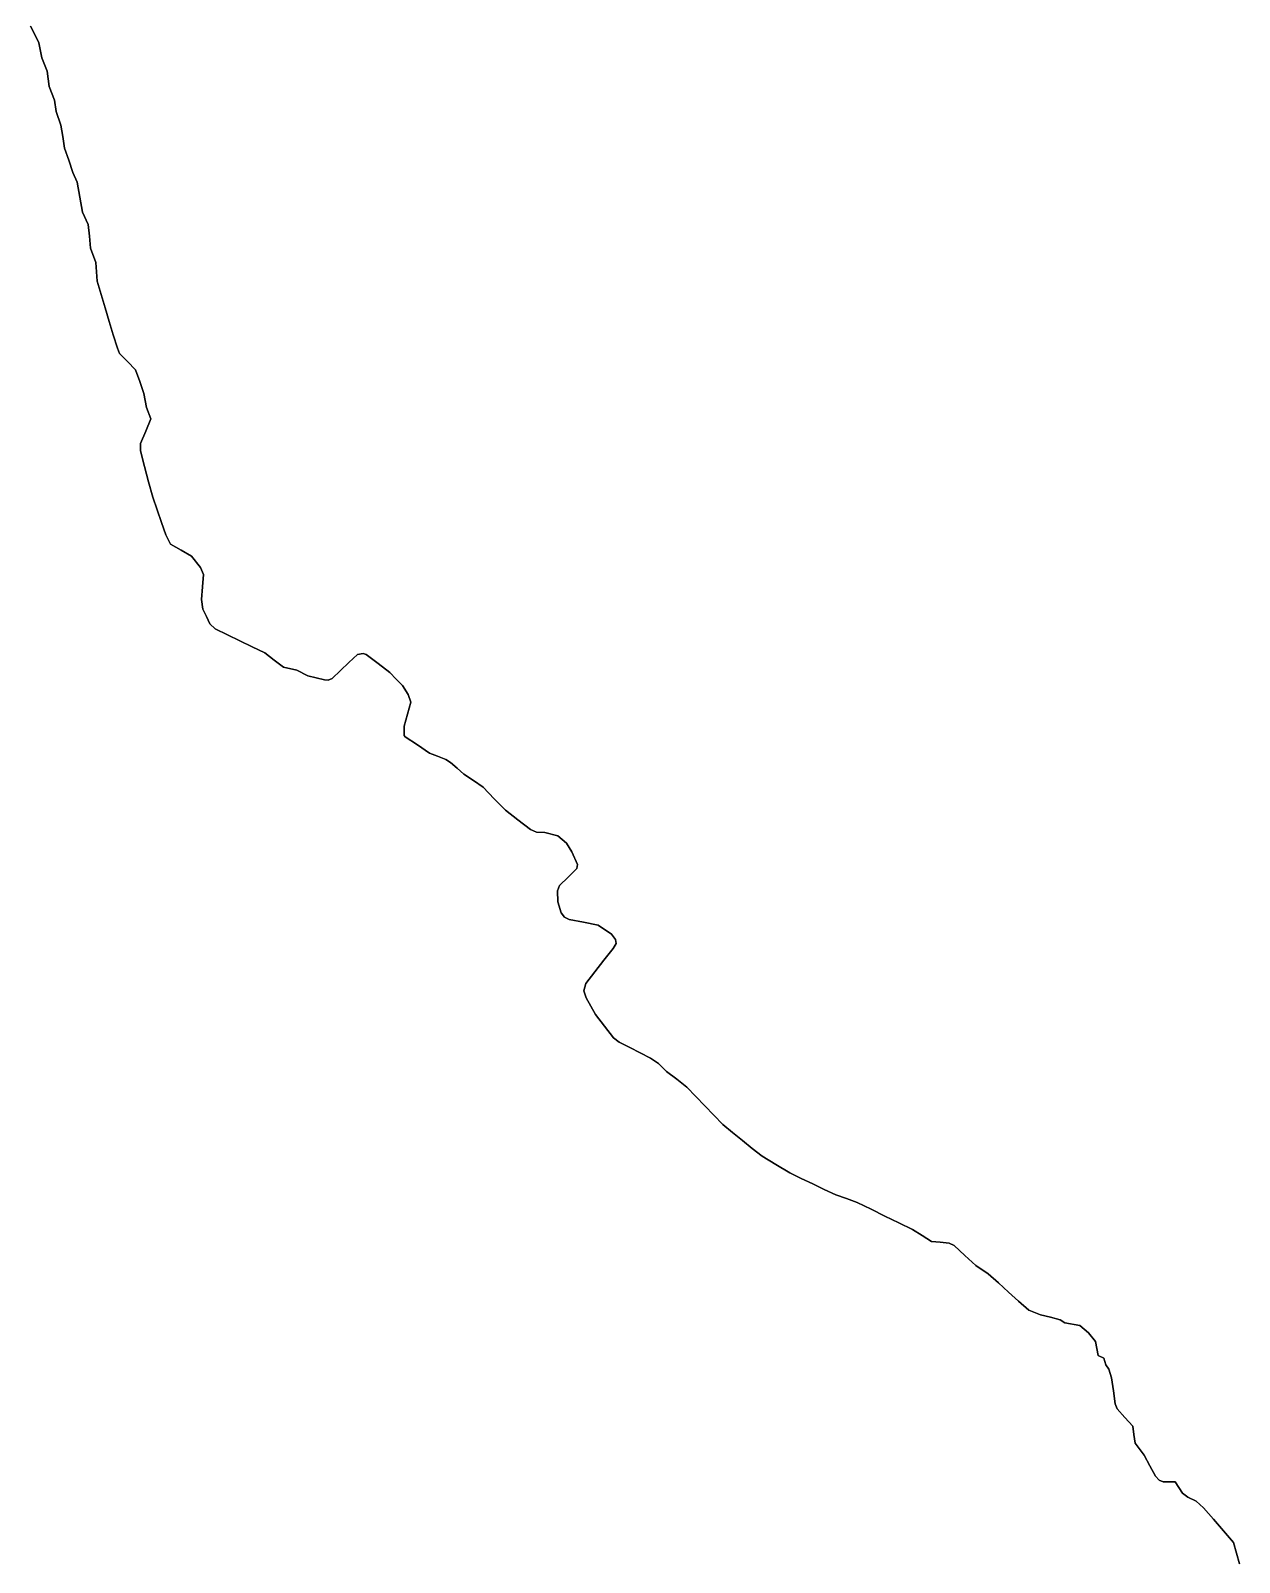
# Model space of a CAD drawing. Header units: inches. Extents: x 130170 to 284068, y 377793 to 804530.
# Drawn here: x 251622 to 252364, y 741140 to 742079 of the extents above; entities that cross this region are included whole.
import ezdxf

# ---------------------------------------------------------------- set-up
doc = ezdxf.new("R2010")
doc.units = ezdxf.units.IN
doc.header["$MEASUREMENT"] = 0
doc.layers.add('muni_il', color=7, linetype='Continuous')

msp = doc.modelspace()

# ---------------------------------------------------------------- linework, layer by layer
at = {"layer": 'muni_il'}
for points in [[(252363.73, 741138.98), (252361.95, 741145.57), (252360.17, 741152.16), (252353.99, 741159.26), (252347.81, 741166.35), (252341.63, 741173.45), (252337.22, 741177.52), (252332.07, 741179.84), (252328.77, 741182.3), (252324.36, 741189.34), (252316.89, 741189.26), (252314.53, 741190.31), (252312.3, 741192.8), (252308.77, 741199.23), (252305.24, 741205.65), (252299.78, 741213), (252299.05, 741218.27), (252298.32, 741223.55), (252293.54, 741228.82), (252288.76, 741234.1), (252287.46, 741237.19), (252286.42, 741245.12), (252285.37, 741253.05), (252283.69, 741258.43), (252281.8, 741261.05), (252280.54, 741265.28), (252277.14, 741266.87), (252275.43, 741275.4), (252271.24, 741280.79), (252265.96, 741285.15), (252256.75, 741286.9), (252253.84, 741288.8), (252247.8, 741290.25), (252241.77, 741291.69), (252234.48, 741294.53), (252228.29, 741300.13), (252222.1, 741305.72), (252215.91, 741311.32), (252209.72, 741316.92), (252202.01, 741321.96), (252195.38, 741328.16), (252188.76, 741334.37), (252185.67, 741335.8), (252180.26, 741336.25), (252174.85, 741336.7), (252169.05, 741340.37), (252163.25, 741344.03), (252154.77, 741348.2), (252146.29, 741352.37), (252137.81, 741356.54), (252129.34, 741360.71), (252122.76, 741363.03), (252116.18, 741365.36), (252109.1, 741368.73), (252102.03, 741372.11), (252094.95, 741375.48), (252087.87, 741378.86), (252079.41, 741383.93), (252070.94, 741389), (252064.9, 741393.86), (252058.86, 741398.72), (252052.82, 741403.59), (252046.78, 741408.45), (252041.29, 741414.22), (252035.8, 741419.98), (252030.31, 741425.75), (252024.81, 741431.51), (252018.54, 741436.28), (252012.27, 741441.04), (252007.31, 741445.94), (252002.49, 741449.28), (251996.11, 741452.54), (251989.73, 741455.8), (251983.36, 741459.06), (251979.76, 741461.66), (251974.3, 741468.78), (251968.84, 741475.91), (251965.95, 741481.01), (251963.06, 741486.11), (251961.6, 741490.56), (251962.79, 741495.05), (251968.37, 741502.2), (251973.95, 741509.35), (251979.52, 741516.49), (251981.33, 741519.44), (251980.96, 741522.02), (251978.5, 741525.29), (251970.31, 741530.79), (251961.48, 741532.54), (251952.65, 741534.28), (251949.66, 741535.75), (251947.6, 741538.38), (251945.62, 741545.06), (251945.41, 741551.89), (251946.64, 741555.15), (251951.95, 741560.29), (251957.26, 741565.44), (251957.67, 741567.99), (251954.31, 741575.85), (251950.86, 741581), (251945.55, 741585.68), (251937.73, 741587.71), (251932.47, 741587.8), (251928.85, 741589.5), (251921.2, 741595.41), (251913.56, 741601.32), (251906.66, 741608.37), (251899.77, 741615.42), (251893.9, 741619.43), (251888.03, 741623.43), (251883.87, 741627.01), (251879.71, 741630.58), (251876.89, 741632.42), (251871.92, 741634.38), (251866.94, 741636.35), (251859.48, 741641.35), (251852.03, 741646.36), (251851.32, 741647.09), (251851.28, 741652.83), (251853.35, 741660.24), (251855.42, 741667.65), (251853.85, 741672.23), (251850.26, 741677.69), (251846.44, 741681.75), (251842.63, 741685.81), (251835.33, 741691.32), (251828.04, 741696.84), (251826.25, 741697.4), (251822.72, 741696.89), (251817.52, 741691.95), (251812.32, 741687.01), (251807.11, 741682.07), (251804.71, 741681.14), (251802.47, 741681.35), (251797.36, 741682.51), (251792.25, 741683.67), (251785.47, 741687.17), (251777.41, 741689.02), (251771.61, 741693.42), (251765.8, 741697.82), (251758.21, 741701.5), (251750.62, 741705.18), (251743.03, 741708.86), (251735.45, 741712.54), (251732.21, 741715.53), (251730.03, 741720.04), (251727.85, 741724.56), (251727.07, 741730.64), (251727.65, 741738.21), (251728.23, 741745.78), (251726.37, 741750.19), (251721, 741757.2), (251714.53, 741760.88), (251708.07, 741764.57), (251705.18, 741770.14), (251702.48, 741777.84), (251699.79, 741785.54), (251697.09, 741793.24), (251694.6, 741802.72), (251692.1, 741812.19), (251689.61, 741821.66), (251689.7, 741826.13), (251692.85, 741833.72), (251696.01, 741841.31), (251693.22, 741848.24), (251691.64, 741856.98), (251689.13, 741864.21), (251686.63, 741871.45), (251681.68, 741876.49), (251676.74, 741881.53), (251675.44, 741884.62), (251672.95, 741892.88), (251670.47, 741901.14), (251667.99, 741909.39), (251665.51, 741917.64), (251663.03, 741925.9), (251662.67, 741931.56), (251662.32, 741937.21), (251658.92, 741946.13), (251658.24, 741953.33), (251657.55, 741960.54), (251654.07, 741968.05), (251652.41, 741977.3), (251650.75, 741986.56), (251648.05, 741992.42), (251645.56, 741999.94), (251643.07, 742007.46), (251641.95, 742014.49), (251640.82, 742021.53), (251637.93, 742029.97), (251636.78, 742036.89), (251633.66, 742045.29), (251632.42, 742054.64), (251629.01, 742062.69), (251627.21, 742072), (251624.72, 742077.08), (251622.23, 742082.16)], [(251622.23, 742082.16), (251624.72, 742077.08), (251627.21, 742072), (251629.01, 742062.69), (251632.42, 742054.64), (251633.66, 742045.29), (251636.78, 742036.89), (251637.93, 742029.97), (251640.82, 742021.53), (251641.95, 742014.49), (251643.07, 742007.46), (251645.56, 741999.94), (251648.05, 741992.42), (251650.75, 741986.56), (251652.41, 741977.3), (251654.07, 741968.05), (251657.55, 741960.54), (251658.24, 741953.33), (251658.92, 741946.13), (251662.32, 741937.21), (251662.67, 741931.56), (251663.03, 741925.9), (251665.51, 741917.64), (251667.99, 741909.39), (251670.47, 741901.14), (251672.95, 741892.88), (251675.44, 741884.62), (251676.74, 741881.53), (251681.68, 741876.49), (251686.63, 741871.45), (251689.13, 741864.21), (251691.64, 741856.98), (251693.22, 741848.24), (251696.01, 741841.31), (251692.85, 741833.72), (251689.7, 741826.13), (251689.61, 741821.66), (251692.1, 741812.19), (251694.6, 741802.72), (251697.09, 741793.24), (251699.79, 741785.54), (251702.48, 741777.84), (251705.18, 741770.14), (251708.07, 741764.57), (251714.53, 741760.88), (251721, 741757.2), (251726.37, 741750.19), (251728.23, 741745.78), (251727.65, 741738.21), (251727.07, 741730.64), (251727.85, 741724.56), (251730.03, 741720.04), (251732.21, 741715.53), (251735.45, 741712.54), (251743.03, 741708.86), (251750.62, 741705.18), (251758.21, 741701.5), (251765.8, 741697.82), (251771.61, 741693.42), (251777.41, 741689.02), (251785.47, 741687.17), (251792.25, 741683.67), (251797.36, 741682.51), (251802.47, 741681.35), (251804.71, 741681.14), (251807.11, 741682.07), (251812.32, 741687.01), (251817.52, 741691.95), (251822.72, 741696.89), (251826.25, 741697.4), (251828.04, 741696.84), (251835.33, 741691.32), (251842.63, 741685.81), (251846.44, 741681.75), (251850.26, 741677.69), (251853.85, 741672.23), (251855.42, 741667.65), (251853.35, 741660.24), (251851.28, 741652.83), (251851.32, 741647.09), (251852.03, 741646.36), (251859.48, 741641.35), (251866.94, 741636.35), (251871.92, 741634.38), (251876.89, 741632.42), (251879.71, 741630.58), (251883.87, 741627.01), (251888.03, 741623.43), (251893.9, 741619.43), (251899.77, 741615.42), (251906.66, 741608.37), (251913.56, 741601.32), (251921.2, 741595.41), (251928.85, 741589.5), (251932.47, 741587.8), (251937.73, 741587.71), (251945.55, 741585.68), (251950.86, 741581), (251954.31, 741575.85), (251957.67, 741567.99), (251957.26, 741565.44), (251951.95, 741560.29), (251946.64, 741555.15), (251945.41, 741551.89), (251945.62, 741545.06), (251947.6, 741538.38), (251949.66, 741535.75), (251952.65, 741534.28), (251961.48, 741532.54), (251970.31, 741530.79), (251978.5, 741525.29), (251980.96, 741522.02), (251981.33, 741519.44), (251979.52, 741516.49), (251973.95, 741509.35), (251968.37, 741502.2), (251962.79, 741495.05), (251961.6, 741490.56), (251963.06, 741486.11), (251965.95, 741481.01), (251968.84, 741475.91), (251974.3, 741468.78), (251979.76, 741461.66), (251983.36, 741459.06), (251989.73, 741455.8), (251996.11, 741452.54), (252002.49, 741449.28), (252007.31, 741445.94), (252012.27, 741441.04), (252018.54, 741436.28), (252024.81, 741431.51), (252030.31, 741425.75), (252035.8, 741419.98), (252041.29, 741414.22), (252046.78, 741408.45), (252052.82, 741403.59), (252058.86, 741398.72), (252064.9, 741393.86), (252070.94, 741389), (252079.41, 741383.93), (252087.87, 741378.86), (252094.95, 741375.48), (252102.03, 741372.11), (252109.1, 741368.73), (252116.18, 741365.36), (252122.76, 741363.03), (252129.34, 741360.71), (252137.81, 741356.54), (252146.29, 741352.37), (252154.77, 741348.2), (252163.25, 741344.03), (252169.05, 741340.37), (252174.85, 741336.7), (252180.26, 741336.25), (252185.67, 741335.8), (252188.76, 741334.37), (252195.38, 741328.16), (252202.01, 741321.96), (252209.72, 741316.92), (252215.91, 741311.32), (252222.1, 741305.72), (252228.29, 741300.13), (252234.48, 741294.53), (252241.77, 741291.69), (252247.8, 741290.25), (252253.84, 741288.8), (252256.75, 741286.9), (252265.96, 741285.15), (252271.24, 741280.79), (252275.43, 741275.4), (252277.14, 741266.87), (252280.54, 741265.28), (252281.8, 741261.05), (252283.69, 741258.43), (252285.37, 741253.05), (252286.42, 741245.12), (252287.46, 741237.19), (252288.76, 741234.1), (252293.54, 741228.82), (252298.32, 741223.55), (252299.05, 741218.27), (252299.78, 741213), (252305.24, 741205.65), (252308.77, 741199.23), (252312.3, 741192.8), (252314.53, 741190.31), (252316.89, 741189.26), (252324.36, 741189.34), (252328.77, 741182.3), (252332.07, 741179.84), (252337.22, 741177.52), (252341.63, 741173.45), (252347.81, 741166.35), (252353.99, 741159.26), (252360.17, 741152.16), (252361.95, 741145.57), (252363.73, 741138.98)]]:
    msp.add_lwpolyline(points, dxfattribs=at)

doc.saveas('drawing.dxf')
